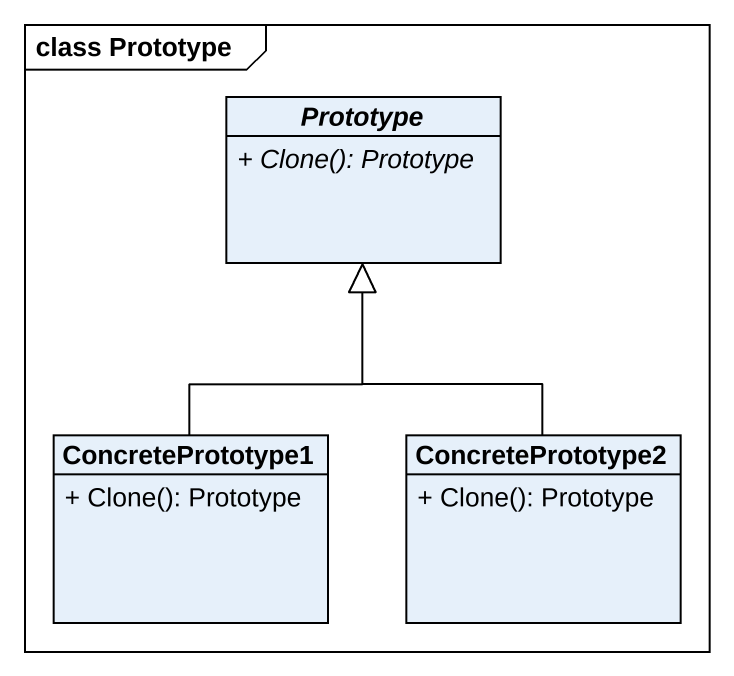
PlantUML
@startuml
mainframe class Prototype
hide circle
hide empty members
skinparam classAttributeIconSize 0
abstract class Prototype {
  {abstract} + Clone(): Prototype
}
class ConcretePrototype1 {
  + Clone(): Prototype
}
class ConcretePrototype2 {
  + Clone(): Prototype
}
ConcretePrototype1 -up-|> Prototype
ConcretePrototype2 -up-|> Prototype
@enduml
